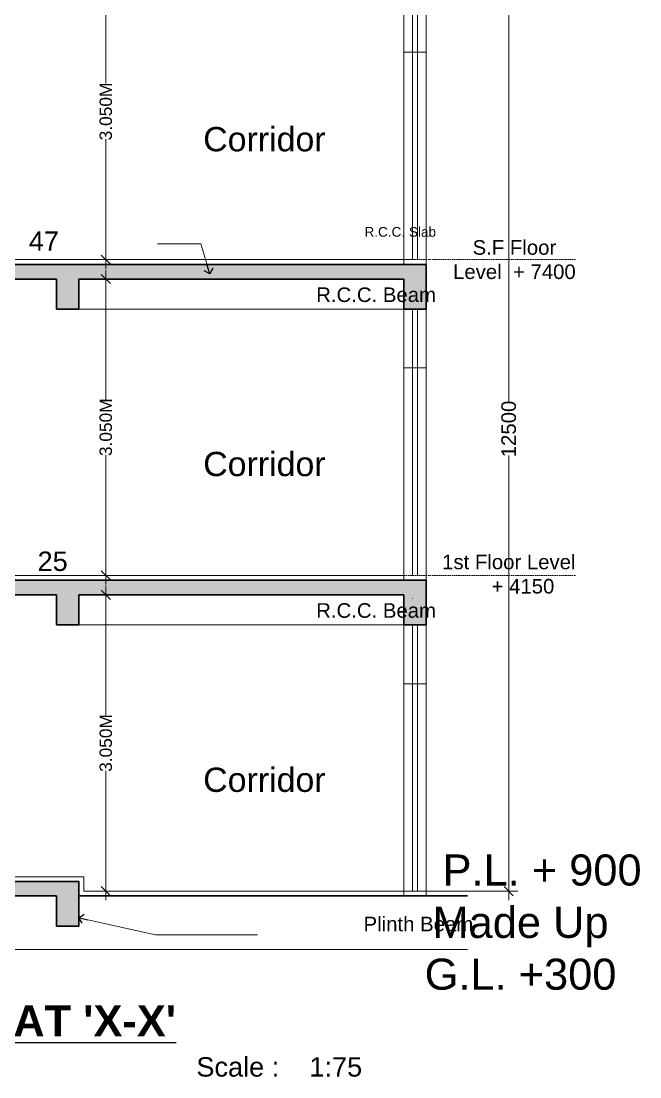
# Model space of a CAD drawing. Header units: metres. Extents: x 1545540 to 2027037, y 435419 to 693806.
# Drawn here: x 1657316 to 1663692, y 469904 to 480771 of the extents above; entities that cross this region are included whole.
import ezdxf

# ---------------------------------------------------------------- set-up
doc = ezdxf.new("R2010")
doc.units = ezdxf.units.M
doc.header["$LTSCALE"] = 1000
doc.header["$PDMODE"] = 35
doc.linetypes.add('DASHED', pattern=[0.75, 0.5, -0.25])
doc.layers.get('Defpoints').update_dxf_attribs({"lineweight": 18})
for name, color, linetype, lineweight in [('Dim', 6, 'Continuous', 15), ('Door', 54, 'Continuous', 13), ('elevation', 1, 'Continuous', 13), ('FLOOR FINISH', 10, 'Continuous', 15), ('Hatch', 8, 'Continuous', 13), ('plinth', 7, 'DASHED', 20), ('STAIRS D', 20, 'Continuous', 30), ('Text-2', 122, 'Continuous', 25), ('Wall', 7, 'Continuous', 30), ('Window', 150, 'Continuous', 15), ('Window-Wall', 7, 'Continuous', 18)]:
    doc.layers.add(name, color=color, linetype=linetype, lineweight=lineweight)
doc.layers.add('text', color=7, linetype='Continuous')
doc.styles.add('dim-stylus bt', font='arial.ttf')
doc.dimstyles.new('1      100 (big)', dxfattribs={"dimscale": 75, "dimtxt": 5, "dimasz": 3.5, "dimexe": 1.5, "dimexo": 2, "dimgap": 1, "dimtad": 0, "dimdec": 3, "dimlfac": 0.001, "dimzin": 0, "dimdsep": 46, "dimtxsty": 'dim-stylus bt', "dimblk": 'OBLIQUE', "dimcen": 0, "dimdle": 0.6, "dimclrd": 256, "dimclre": 7, "dimclrt": 256, "dimadec": 0, "dimazin": 0, "dimtfac": 0.7, "dimtdec": 3, "dimtofl": 0, "dimtmove": 1, "dimatfit": 3, "dimldrblk": 'OPEN90', "dimfxl": 0, "dimtolj": 1, "dimtzin": 0, "dimlwd": 15, "dimlwe": 15, "dimarcsym": 0})

# ---------------------------------------------------------------- blocks, each defined once
blk = doc.blocks.new('_Oblique')
at = {"color": 0, "linetype": 'ByBlock', "lineweight": -2}
blk.add_line((-0.5, -0.5), (0.5, 0.5), dxfattribs=at)
blk = doc.blocks.new('_Open90')
at = {"color": 0, "linetype": 'ByBlock', "lineweight": -2}
for p, q in [((0, 0), (-1, 0)), ((-0.5, 0.5), (0, 0)), ((0, 0), (-0.5, -0.5))]:
    blk.add_line(p, q, dxfattribs=at)
blk = doc.blocks.new('*D73')
at = {"layer": 'Defpoints', "color": 0, "transparency": 16777216}
for p in [(1658218, 474866), (1658189, 471816), (1658218, 471816)]:
    blk.add_point(p, dxfattribs=at)
at = {"layer": 'Dim', "lineweight": 15, "transparency": 16777216}
for p, q in [((1658189, 474960), (1658189, 473628)), ((1658189, 471722), (1658189, 473055))]:
    blk.add_line(p, q, dxfattribs=at)
at = {"layer": 'Dim', "color": 7, "lineweight": 15, "transparency": 16777216}
for p, q in [((1658068, 474866), (1658095, 474866)), ((1658068, 471816), (1658095, 471816))]:
    blk.add_line(p, q, dxfattribs=at)
at = {"layer": 'Dim', "lineweight": 15, "transparency": 16777216, "xscale": 93.75, "yscale": 93.75, "zscale": 93.75}
for p, rotation in [((1658189, 474866), 90), ((1658189, 471816), 270)]:
    blk.add_blockref('_Oblique', p, dxfattribs=dict(at, rotation=rotation))
at = {"layer": 'Dim', "transparency": 16777216, "insert": (1658189, 473341), "char_height": 127.5, "attachment_point": 5, "rotation": 90, "style": 'dim-stylus bt'}
blk.add_mtext('\\A1;3.050M', dxfattribs=at)
blk = doc.blocks.new('*D74')
at = {"layer": 'Defpoints', "color": 0, "transparency": 16777216}
for p in [(1658189, 478116), (1658189, 478116), (1658189, 475066)]:
    blk.add_point(p, dxfattribs=at)
at = {"layer": 'Dim', "lineweight": 15, "transparency": 16777216}
for p, q in [((1658189, 478210), (1658189, 476878)), ((1658189, 474972), (1658189, 476305))]:
    blk.add_line(p, q, dxfattribs=at)
at = {"layer": 'Dim', "color": 7, "lineweight": 15, "transparency": 16777216}
for p, q in [((1658039, 478116), (1658095, 478116)), ((1658039, 475066), (1658095, 475066))]:
    blk.add_line(p, q, dxfattribs=at)
at = {"layer": 'Dim', "lineweight": 15, "transparency": 16777216, "xscale": 93.75, "yscale": 93.75, "zscale": 93.75}
for p, rotation in [((1658189, 478116), 90), ((1658189, 475066), 270)]:
    blk.add_blockref('_Oblique', p, dxfattribs=dict(at, rotation=rotation))
at = {"layer": 'Dim', "transparency": 16777216, "insert": (1658189, 476591), "char_height": 127.5, "attachment_point": 5, "rotation": 90, "style": 'dim-stylus bt'}
blk.add_mtext('\\A1;3.050M', dxfattribs=at)
blk = doc.blocks.new('*D75')
at = {"layer": 'Defpoints', "color": 0, "transparency": 16777216}
for p in [(1658189, 481366), (1658189, 481366), (1658189, 478316)]:
    blk.add_point(p, dxfattribs=at)
at = {"layer": 'Dim', "lineweight": 15, "transparency": 16777216}
for p, q in [((1658189, 481460), (1658189, 480128)), ((1658189, 478222), (1658189, 479555))]:
    blk.add_line(p, q, dxfattribs=at)
at = {"layer": 'Dim', "color": 7, "lineweight": 15, "transparency": 16777216}
for p, q in [((1658039, 481366), (1658095, 481366)), ((1658039, 478316), (1658095, 478316))]:
    blk.add_line(p, q, dxfattribs=at)
at = {"layer": 'Dim', "lineweight": 15, "transparency": 16777216, "xscale": 93.75, "yscale": 93.75, "zscale": 93.75}
for p, rotation in [((1658189, 481366), 90), ((1658189, 478316), 270)]:
    blk.add_blockref('_Oblique', p, dxfattribs=dict(at, rotation=rotation))
at = {"layer": 'Dim', "transparency": 16777216, "insert": (1658189, 479841), "char_height": 127.5, "attachment_point": 5, "rotation": 90, "style": 'dim-stylus bt'}
blk.add_mtext('\\A1;3.050M', dxfattribs=at)
blk = doc.blocks.new('*D76')
at = {"layer": 'Defpoints', "color": 0, "transparency": 16777216}
for p in [(1661070, 484317), (1661070, 471816), (1662340, 471816)]:
    blk.add_point(p, dxfattribs=at)
at = {"layer": 'Dim', "lineweight": 15, "transparency": 16777216}
for p, q in [((1662340, 484410), (1662340, 476848)), ((1662340, 471722), (1662340, 476299))]:
    blk.add_line(p, q, dxfattribs=at)
at = {"layer": 'Dim', "color": 7, "lineweight": 15, "transparency": 16777216}
for p, q in [((1661220, 484317), (1662434, 484317)), ((1661220, 471816), (1662434, 471816))]:
    blk.add_line(p, q, dxfattribs=at)
at = {"layer": 'Dim', "lineweight": 15, "transparency": 16777216, "xscale": 93.75, "yscale": 93.75, "zscale": 93.75}
for p, rotation in [((1662340, 484317), 90), ((1662340, 471816), 270)]:
    blk.add_blockref('_Oblique', p, dxfattribs=dict(at, rotation=rotation))
at = {"layer": 'Dim', "transparency": 16777216, "insert": (1662340, 476573), "char_height": 150, "attachment_point": 5, "rotation": 90, "style": 'dim-stylus bt'}
blk.add_mtext('\\A1;12500', dxfattribs=at)

msp = doc.modelspace()

# ---------------------------------------------------------------- hatches: boundary and pattern name
at = {"layer": 'Hatch'}
h = msp.add_hatch(dxfattribs=at)
h.set_pattern_fill('AR-CONC', color=256, scale=0.9, style=0)
h.set_pattern_definition([(50, (-181948.93, -282491.28), (163.966202, -14.345177), [17.145, -188.595]), (355, (-181948.93, -282491.28), (-31.719079, 171.951161), [13.716, -150.876526]), (100.451445, (-181935.26, -282492.48), (132.247122, 157.605977), [14.571008, -160.28122]), (46.1842, (-181948.93, -282445.56), (243.971137, -37.838095), [25.7175, -282.8925]), (96.635558, (-181928.6, -282448.71), (213.66372, 222.683512), [21.85652, -240.422047]), (351.184151, (-181948.93, -282445.56), (213.66372, 222.683512), [20.57397, -226.31376]), (21, (-181926.07, -282456.99), (136.452952, -92.038678), [17.145, -188.595]), (326, (-181926.07, -282456.99), (55.621826, 165.76917), [13.716, -150.876]), (71.451445, (-181914.7, -282464.66), (192.074777, 73.730492), [14.571008, -160.280944]), (37.5, (-181948.93, -282491.28), (2.779743, 76.099535), [0, -149.0472, 0, -153.162, 0, -151.4475]), (7.5, (-181948.93, -282491.28), (60.1376963, 90.1625173), [0, -87.3252, 0, -145.6182, 0, -57.7215]), (327.5, (-181999.906, -282491.28), (122.0315357, -5.1558696), [0, -57.15, 0, -178.308, 0, -236.601]), (317.5, (-182022.77, -282491.28), (133.316263, 22.883842), [0, -74.295, 0, -118.4148, 0, -168.021])])
h.paths.add_polyline_path([(1661490.9198, 478265.8204), (1657030.4954, 478265.8204), (1657030.4954, 478413.5477), (1656730.4954, 478413.5477), (1656730.4954, 478561.275), (1656430.4954, 478561.275), (1656430.4954, 478709.0023), (1656130.4954, 478709.0023), (1656130.4954, 478856.7295), (1655830.4954, 478856.7295), (1655830.4954, 479004.4568), (1655530.4954, 479004.4568), (1655530.4954, 479152.1841), (1655230.4954, 479152.1841), (1655230.4954, 479299.9114), (1654930.4954, 479299.9114), (1654930.4954, 479447.6386), (1654630.4954, 479447.6386), (1654630.4954, 479595.3659), (1654330.4954, 479595.3659), (1654330.4954, 479743.0932), (1654030.4954, 479743.0932), (1654030.4954, 479890.8204), (1653730.4954, 479890.8204), (1653730.4954, 480038.5477), (1653430.4954, 480038.5477), (1653430.4954, 480186.275), (1651680.9198, 480186.275), (1651680.9198, 480496.275), (1651450.9198, 480496.275), (1651450.9198, 480186.275), (1650850.9198, 480111.275), (1650850.9198, 480036.275), (1651450.9198, 480036.275), (1653061.6117, 480036.275), (1656961.6117, 478115.8204), (1657680.9198, 478115.8204), (1657680.9198, 477805.8204), (1657910.9198, 477805.8204), (1657910.9198, 478115.8204), (1661260.9198, 478115.8204), (1661260.9198, 477806.1665), (1661490.9198, 477806.1665)])
h = msp.add_hatch(dxfattribs=at)
h.set_pattern_fill('AR-CONC', color=256, scale=0.9, style=0)
h.set_pattern_definition([(50, (-181948.93, -285740.93), (163.966202, -14.345177), [17.145, -188.595]), (355, (-181948.93, -285740.93), (-31.719079, 171.951161), [13.716, -150.876526]), (100.451445, (-181935.26, -285742.13), (132.247122, 157.605977), [14.571008, -160.28122]), (46.1842, (-181948.93, -285695.21), (243.971137, -37.838095), [25.7175, -282.8925]), (96.635558, (-181928.6, -285698.37), (213.66372, 222.683512), [21.85652, -240.422047]), (351.184151, (-181948.93, -285695.21), (213.66372, 222.683512), [20.57397, -226.31376]), (21, (-181926.07, -285706.64), (136.452952, -92.038678), [17.145, -188.595]), (326, (-181926.07, -285706.64), (55.621826, 165.76917), [13.716, -150.876]), (71.451445, (-181914.7, -285714.31), (192.074777, 73.730492), [14.571008, -160.280944]), (37.5, (-181948.93, -285740.934), (2.779743, 76.099535), [0, -149.0472, 0, -153.162, 0, -151.4475]), (7.5, (-181948.93, -285740.93), (60.1376963, 90.1625173), [0, -87.3252, 0, -145.6182, 0, -57.7215]), (327.5, (-181999.906, -285740.934), (122.0315357, -5.1558696), [0, -57.15, 0, -178.308, 0, -236.601]), (317.5, (-182022.77, -285740.93), (133.316263, 22.883842), [0, -74.295, 0, -118.4148, 0, -168.021])])
h.paths.add_polyline_path([(1661490.9198, 475016.1665), (1657030.4954, 475016.1665), (1657030.4954, 475163.8938), (1656730.4954, 475163.8938), (1656730.4954, 475311.6211), (1656430.4954, 475311.6211), (1656430.4954, 475459.3483), (1656130.4954, 475459.3483), (1656130.4954, 475607.0756), (1655830.4954, 475607.0756), (1655830.4954, 475754.8029), (1655530.4954, 475754.8029), (1655530.4954, 475902.5301), (1655230.4954, 475902.5301), (1655230.4954, 476050.2574), (1654930.4954, 476050.2574), (1654930.4954, 476197.9847), (1654630.4954, 476197.9847), (1654630.4954, 476345.712), (1654330.4954, 476345.712), (1654330.4954, 476493.4392), (1654030.4954, 476493.4392), (1654030.4954, 476641.1665), (1653730.4954, 476641.1665), (1653730.4954, 476788.8938), (1653430.4954, 476788.8938), (1653430.4954, 476936.6211), (1651680.9198, 476936.6211), (1651680.9198, 477246.6211), (1651450.9198, 477246.6211), (1651450.9198, 476936.6211), (1650850.9198, 476861.6211), (1650850.9198, 476786.6211), (1651450.9198, 476786.6211), (1653061.6117, 476786.6211), (1656961.6117, 474866.1665), (1657680.9198, 474866.1665), (1657680.9198, 474556.1665), (1657910.9198, 474556.1665), (1657910.9198, 474866.1665), (1661260.9198, 474866.1665), (1661260.9198, 474556.5126), (1661490.9198, 474556.5126)])
h = msp.add_hatch(dxfattribs=at)
h.set_pattern_fill('AR-CONC', color=256, scale=0.9, style=0)
h.set_pattern_definition([(50, (-198887.68, -285740.93), (163.966202, -14.345177), [17.145, -188.595]), (355, (-198887.68, -285740.93), (-31.719079, 171.951161), [13.716, -150.876526]), (100.451445, (-198874.01, -285742.13), (132.247122, 157.605977), [14.571008, -160.28122]), (46.1842, (-198887.68, -285695.21), (243.971137, -37.838095), [25.7175, -282.8925]), (96.635558, (-198867.35, -285698.37), (213.66372, 222.683512), [21.85652, -240.422047]), (351.184151, (-198887.68, -285695.21), (213.66372, 222.683512), [20.57397, -226.31376]), (21, (-198864.82, -285706.64), (136.452952, -92.038678), [17.145, -188.595]), (326, (-198864.82, -285706.64), (55.621826, 165.76917), [13.716, -150.876]), (71.451445, (-198853.45, -285714.31), (192.074777, 73.730492), [14.571008, -160.280944]), (37.5, (-198887.676, -285740.934), (2.779743, 76.099535), [0, -149.0472, 0, -153.162, 0, -151.4475]), (7.5, (-198887.68, -285740.93), (60.1376963, 90.1625173), [0, -87.3252, 0, -145.6182, 0, -57.7215]), (327.5, (-198938.654, -285740.934), (122.0315357, -5.1558696), [0, -57.15, 0, -178.308, 0, -236.601]), (317.5, (-198961.51, -285740.93), (133.316263, 22.883842), [0, -74.295, 0, -118.4148, 0, -168.021])])
h.paths.add_polyline_path([(1653430.4954, 473686.6211), (1651680.9198, 473686.6211), (1651680.9198, 473996.6211), (1651450.9198, 473996.6211), (1651450.9198, 473686.6211), (1649622.9198, 473611.6211), (1649622.9198, 473536.6211), (1651450.9198, 473536.6211), (1651680.9198, 473536.6211), (1653061.6117, 473536.6211), (1656656.9963, 471766.1665), (1657680.9198, 471766.1665), (1657680.9198, 471456.1665), (1657910.9198, 471456.1665), (1657910.9198, 471766.1665), (1657910.9198, 471913.8938), (1656730.4954, 471913.8938), (1656730.4954, 472061.6211), (1656430.4954, 472061.6211), (1656430.4954, 472209.3483), (1656130.4954, 472209.3483), (1656130.4954, 472357.0756), (1655830.4954, 472357.0756), (1655830.4954, 472504.8029), (1655530.4954, 472504.8029), (1655530.4954, 472652.5302), (1655230.4954, 472652.5302), (1655230.4954, 472800.2574), (1654930.4954, 472800.2574), (1654930.4954, 472947.9847), (1654630.4954, 472947.9847), (1654630.4954, 473095.712), (1654330.4954, 473095.712), (1654330.4954, 473243.4392), (1654030.4954, 473243.4392), (1654030.4954, 473391.1665), (1653730.4954, 473391.1665), (1653730.4954, 473538.8938), (1653430.4954, 473538.8938)])

# ---------------------------------------------------------------- linework, layer by layer
at = {"layer": 'Door'}
for p, q in [((1661350.229, 481056.5126), (1661350.229, 478316.1665)), ((1661401.6107, 481056.5126), (1661401.6107, 478316.1665)), ((1661350.229, 477806.5126), (1661350.229, 475066.1665)), ((1661401.6107, 477806.5126), (1661401.6107, 475066.1665)), ((1661350.229, 474831.8599), (1661350.229, 474826.5673)), ((1661350.229, 474556.5126), (1661350.229, 471816.1665)), ((1661401.6107, 474556.5126), (1661401.6107, 471816.1665))]:
    msp.add_line(p, q, dxfattribs=at)
at = {"layer": 'elevation'}
for p, q in [((1661260.9198, 480451.5126), (1661490.9198, 480451.5126)), ((1661260.9196, 477806.5126), (1657910.9198, 477806.5126)), ((1661260.9198, 477806.5126), (1660610.9255, 477806.5126)), ((1661260.9198, 477201.5126), (1661490.9198, 477201.5126)), ((1661260.9196, 474556.5126), (1657910.9198, 474556.5126)), ((1661260.9198, 473951.5126), (1661490.9198, 473951.5126))]:
    msp.add_line(p, q, dxfattribs=at)
at = {"layer": 'FLOOR FINISH'}
for p, q in [((1661490.9198, 475066.1665), (1661490.9196, 475016.1665)), ((1661490.9198, 475016.1665), (1661490.9196, 475065.8204)), ((1657960.9198, 471963.8938), (1656780.4954, 471963.8938)), ((1657960.9198, 471816.1665), (1657960.9198, 471963.8938)), ((1657960.9198, 471816.1665), (1661920.7016, 471816.1665)), ((1651730.079, 471216.1665), (1661915.7833, 471216.1665))]:
    msp.add_line(p, q, dxfattribs=at)
for points in [[(1661375.9198, 478316.1665), (1657030.4954, 478316.1665)], [(1661260.9198, 475066.1665), (1657080.4954, 475066.1665), (1657080.4954, 475213.8938), (1656780.4954, 475213.8938), (1656780.4954, 475361.6211), (1656480.4954, 475361.6211), (1656480.4954, 475509.3483), (1656180.4954, 475509.3483), (1656180.4954, 475657.0756), (1655880.4954, 475657.0756)]]:
    msp.add_lwpolyline(points, dxfattribs=at)
at = {"layer": 'plinth', "ltscale": 0.03}
for p, q in [((1663027.628, 478316.5126), (1650124.2724, 478316.5126)), ((1663027.628, 475066.5124), (1650124.2724, 475066.5124))]:
    msp.add_line(p, q, dxfattribs=at)
at = {"layer": 'STAIRS D', "ltscale": 0.05}
for p, q in [((1661490.9198, 478266.1665), (1657030.4954, 478266.1665)), ((1661490.9198, 477806.5126), (1661490.9198, 478266.1665)), ((1656961.6117, 478116.1665), (1657680.9198, 478116.1665)), ((1657680.9198, 478116.1665), (1657680.9198, 477806.1665)), ((1657910.9198, 477806.1665), (1657910.9198, 478116.1665)), ((1657910.9198, 478116.1665), (1661260.9198, 478116.1665)), ((1661260.9198, 478116.1665), (1661260.9198, 477806.5126)), ((1657680.9198, 477806.1665), (1657910.9198, 477806.1665)), ((1661260.9198, 477806.5126), (1661490.9198, 477806.5126)), ((1661490.9198, 475016.1665), (1657030.4954, 475016.1665)), ((1661490.9198, 474556.5126), (1661490.9198, 475016.1665)), ((1656961.6117, 474866.1665), (1657680.9198, 474866.1665)), ((1657680.9198, 474866.1665), (1657680.9198, 474556.1665)), ((1657910.9198, 474556.1665), (1657910.9198, 474866.1665)), ((1657910.9198, 474866.1665), (1661260.9198, 474866.1665)), ((1661260.9198, 474866.1665), (1661260.9198, 474556.5126)), ((1657680.9198, 474556.1665), (1657910.9198, 474556.1665)), ((1661260.9198, 474556.5126), (1661490.9198, 474556.5126)), ((1657910.9198, 471913.8938), (1656730.4954, 471913.8938)), ((1657910.9198, 471766.1665), (1657910.9198, 471913.8938)), ((1656656.9963, 471766.1665), (1657680.9198, 471766.1665)), ((1657680.9198, 471766.1665), (1657680.9198, 471456.1665)), ((1657910.9198, 471456.1665), (1657910.9198, 471766.1665)), ((1657680.9198, 471456.1665), (1657910.9198, 471456.1665))]:
    msp.add_line(p, q, dxfattribs=at)
at = {"layer": 'Wall'}
msp.add_line((1657910.9198, 471766.1665), (1661914.3037, 471766.1665), dxfattribs=at)
at = {"layer": 'Window'}
msp.add_lwpolyline([(1657815.5091, 474556.5126), (1659110.4837, 474556.5126)], dxfattribs=at)
at = {"layer": 'Window-Wall'}
for p, q in [((1661260.9198, 481056.5126), (1661260.9198, 478266.1665)), ((1661490.9198, 481056.5126), (1661490.9198, 478266.1665)), ((1661260.9198, 477806.5126), (1661260.9198, 475016.1665)), ((1661490.9198, 477806.5126), (1661490.9198, 475016.1665)), ((1661260.9198, 474556.5126), (1661260.9198, 471766.1665)), ((1661490.9198, 474556.5126), (1661490.9198, 471766.1665))]:
    msp.add_line(p, q, dxfattribs=at)

# ---------------------------------------------------------------- texts
at = {"layer": 'text', "attachment_point": 5, "style": 'dim-stylus bt'}
for s, insert, char_height, width in [(' Corridor', (1659774.2745, 479554.2323), 250, 2455.699693), ('S.F Floor \\PLevel  + 7400', (1662398.6219, 478315.3879), 150, 3036.380488), (' Corridor', (1659774.2745, 476210.9726), 250, 2455.699693), ('1st Floor Level   \\P     + 4150', (1662341.0746, 475078.4602), 150, 5336.751479), (' Corridor', (1659774.2742, 472960.9726), 250, 2455.699693), ('P.L. + 900', (1662683.8487, 472031.3688), 320, 2952.337175), ('Made Up{\\fArial|b1|i0|c0|p34; }G.L. +300', (1662461.8586, 471225.8064), 320, 2658.484867), ("{\\fArial|b1|i0|c0|p34;\\LSECTION AT 'X-X'\\P}                                {\\H0.625x;                         Scale :    1:75}", (1657018.7779, 470272.3518), 320, 14082.100297)]:
    msp.add_mtext(s, dxfattribs=dict(at, insert=insert, char_height=char_height, width=width))
at = {"layer": 'Text-2', "attachment_point": 5, "style": 'dim-stylus bt'}
for s, insert, char_height, width in [('47', (1657550.7879, 478506.7518), 200, 398.464288), ('R.C.C. Slab', (1661222.6314, 478601.2097), 100, 5336.751479), ('R.C.C. Beam', (1660973.8138, 477953.9075), 150, 5336.751479), ('25', (1657641.3583, 475210.0949), 200, 398.464288), ('R.C.C. Beam', (1660973.8138, 474703.9075), 150, 5336.751479), ('Plinth Beam', (1661409.4525, 471476.7353), 150, 5336.751479)]:
    msp.add_mtext(s, dxfattribs=dict(at, insert=insert, char_height=char_height, width=width))

# ---------------------------------------------------------------- dimensions: what is measured, and where the dimension line sits
at = {"layer": 'Dim'}
dim = msp.add_linear_dim(base=(1662340.4961, 471816.1665), p1=(1661070.0811, 484316.5126), p2=(1661070.0811, 471816.1665), angle=270, text='12500', dimstyle='1      100 (big)', override={"dimtxt": 2, "dimasz": 1.25, "dimexe": 1.25, "dimgap": 0, "dimpost": 'M\\X', "dimdle": 1.25}, dxfattribs=at)
dim.commit()
dim.dimension.update_dxf_attribs({"geometry": '*D76', "text_midpoint": (1662340.4961, 476573.4729), "dimtype": 161})
for base, p1, p2, picture, middle in [((1658188.7715, 481366.1665), (1658188.7715, 478316.1665), (1658188.7715, 481366.1665), '*D75', (1658188.7715, 479841.1665)), ((1658188.7715, 478116.1665), (1658188.7715, 475066.1665), (1658188.7715, 478116.1665), '*D74', (1658188.7715, 476591.1665)), ((1658188.7715, 471816.1665), (1658218.4593, 474866.1665), (1658218.4593, 471816.1665), '*D73', (1658188.7715, 473341.1665))]:
    dim = msp.add_linear_dim(base=base, p1=p1, p2=p2, angle=90, dimstyle='1      100 (big)', override={"dimtxt": 1.7, "dimasz": 1.25, "dimexe": 1.25, "dimgap": 0, "dimpost": 'M\\X', "dimdle": 1.25}, dxfattribs=at)
    dim.commit()
    dim.dimension.update_dxf_attribs({"geometry": picture, "text_midpoint": middle})

# ---------------------------------------------------------------- leaders
for points, override in [([(1659261.9963, 478171.009), (1659166.8819, 478478.2176), (1658720.015, 478478.2176)], {"dimtxt": 2.75, "dimasz": 1.25, "dimexe": 1.25, "dimgap": 0, "dimdle": 1.25}), ([(1657910.9198, 471542.3633), (1658699.7173, 471366.8763), (1659753.3776, 471366.8763)], {"dimtxt": 1.7, "dimasz": 1.25, "dimexe": 1.25, "dimgap": 0, "dimdle": 1.25})]:
    msp.add_leader(points, dimstyle='1      100 (big)', override=override, dxfattribs=at)

doc.saveas('drawing.dxf')
